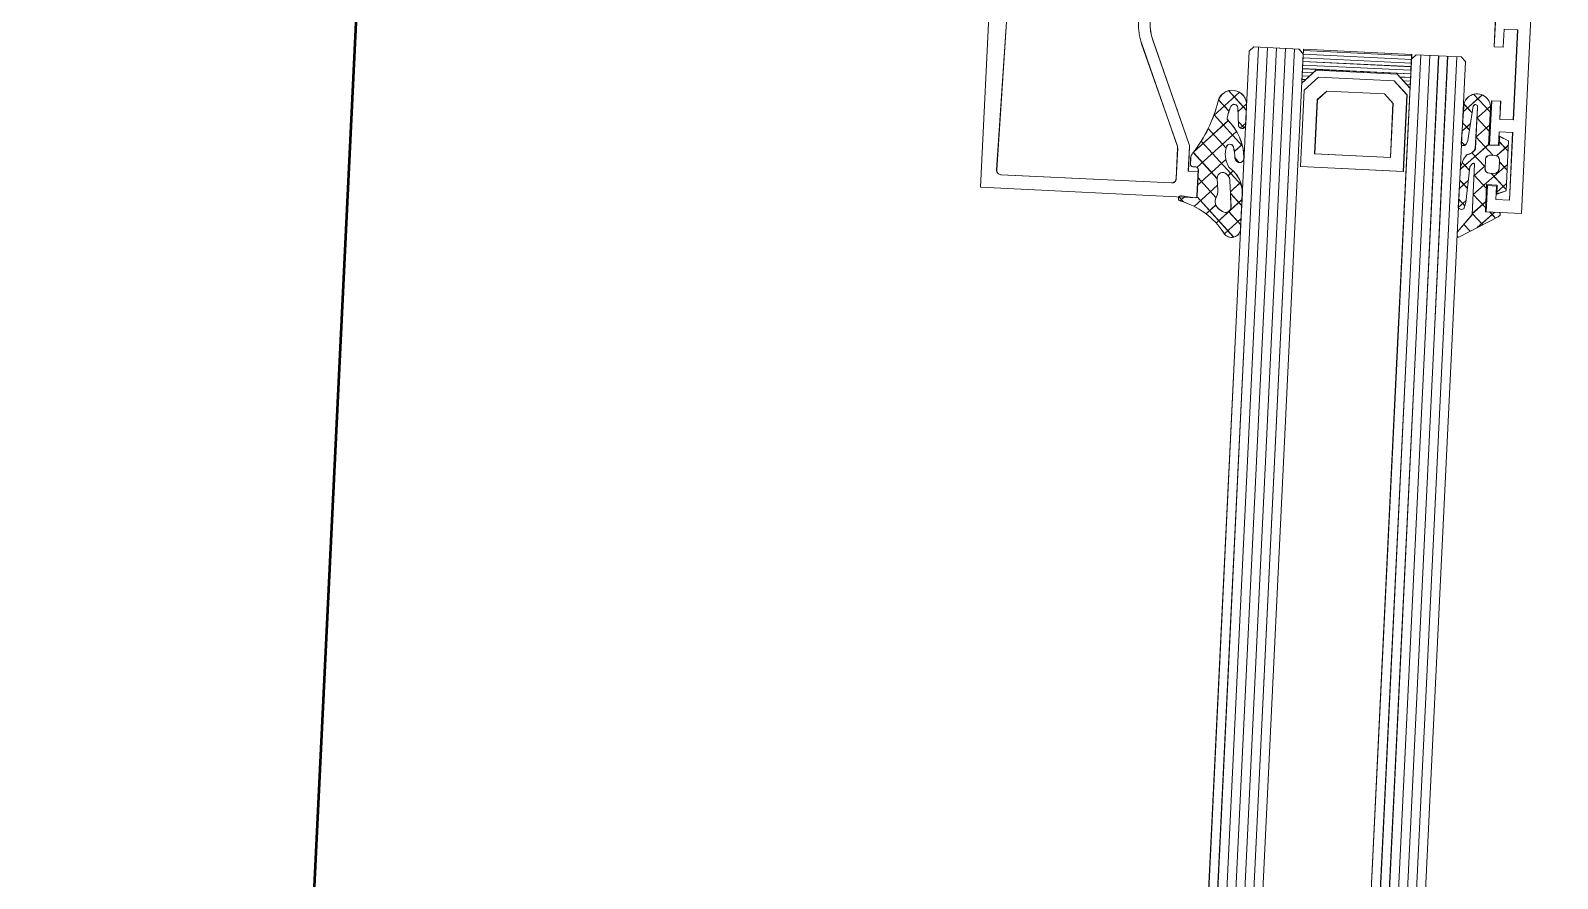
# Model space of a CAD drawing. Header units: millimetres. Extents: x 26282 to 30760, y 1404 to 4574.
# Drawn here: x 29199.79 to 29216.71, y 2830.28 to 2839.67 of the extents above; entities that cross this region are included whole.
import ezdxf

# ---------------------------------------------------------------- set-up
doc = ezdxf.new("R2010")
doc.units = ezdxf.units.MM
doc.header["$LTSCALE"] = 0.25
doc.linetypes.add('DIVIDE', pattern=[1.25, 0.5, -0.25, 0, -0.25, 0, -0.25])
for name, color, linetype, lineweight in [('AB-DUV', 4, 'Continuous', 50), ('DOĞRAMA', 30, 'Continuous', 20), ('SECTION LINE (3RDF)', 40, 'DIVIDE', 25)]:
    doc.layers.add(name, color=color, linetype=linetype, lineweight=lineweight)

# ---------------------------------------------------------------- blocks, each defined once
blk = doc.blocks.new('CHD60E28', base_point=(0, -82.8))
at = {"color": 1, "linetype": 'Continuous'}
blk.add_line((58, -22), (60, -22), dxfattribs=at)
at = {"color": 40, "linetype": 'Continuous'}
for points in [[(0, -49.7), (0, -24.85), (0, 0), (3.9, 0), (3.9, -2.9), (2.9, -2.9), (2.9, -1.4), (1.4, -1.4), (1.4, -8.9), (2.9, -8.9), (2.9, -7.4), (3.9, -7.4), (3.9, -12.3), (2.9, -12.3), (2.9, -10.3), (1.4, -10.3), (1.4, -20.3), (2.9, -20.3), (2.9, -18.3), (3.9, -18.3), (3.9, -21.7), (2, -21.7), (2, -27), (4.305342, -27), (5, -26.28066), (5.694659, -27), (8.4, -27), (8.4, -28.4), (9.809008, -28.4, 0.176327), (9.969705, -28.341511), (10.9, -27.5609), (11.6, -27.5609, -0.43976), (11.898858, -27.887046), (11.688329, -30.293409, -0.176327), (11.616057, -30.448396), (11.276777, -30.787677, -0.577351), (10.858518, -30.675605), (10.827653, -30.560412, 0.267949), (10.650876, -30.383636), (8.7, -29.8609), (8.5, -29.8609, 0.842899), (8.4, -30.443742), (8.4, -34.5109, 0.414213), (8.65, -34.7609), (8.971194, -34.7609, 0.137838), (9.101447, -34.724288), (10.619748, -33.797512, -0.585341), (11, -34.0109), (11, -35.347384, -0.261351), (10.521011, -36.200935), (8.4, -37.495605), (8.4, -39.304394), (10.52101, -40.599064, -0.261351), (11.000001, -41.452615), (11, -42.789099, -0.585341), (10.619748, -43.002487), (9.101446, -42.075712, 0.137838), (8.971194, -42.0391), (8.65, -42.039099, 0.414213), (8.399999, -42.2891), (8.4, -46.356257, 0.842899), (8.5, -46.939099), (8.7, -46.939099), (10.650876, -46.416364, 0.267949), (10.827654, -46.239588), (10.858519, -46.124395, -0.577351), (11.276776, -46.012322), (11.616057, -46.351603, -0.176327), (11.688329, -46.50659), (11.898859, -48.912953, -0.43976), (11.6, -49.2391), (10.9, -49.239099), (9.969705, -48.458489, 0.176327), (9.809008, -48.4), (8.4, -48.4), (8.4, -49.7), (7.9, -49.7), (7.9, -53.705341), (8.61934, -54.4), (7.9, -55.094658), (7.9, -59.1, -0.414213), (7.3, -59.699999), (6.5, -59.7, -0.414213), (5.9, -59.099999), (5.9, -49.7), (0, -49.7)], [(67, -28.30168), (67, -55.55084), (67, -82.8), (63.5, -82.8), (63.5, -81.073884), (64.5, -80.7), (64.5, -81.4), (66, -81.4), (66, -77.2), (64.5, -77.2), (64.5, -77.9), (63.5, -77.526115), (63.5, -75.8), (65, -75.8), (65, -60.8), (62, -60.8), (62, -65.3), (57.5, -65.3), (57.5, -63.8), (60, -63.8), (60, -60.8), (40, -60.8), (40, -63.8), (42.5, -63.8), (42.5, -65.3), (31.308076, -65.3), (28.71, -60.8), (25.4, -60.8, -0.414213), (23.4, -58.799999), (23.4, -48.4), (21.990993, -48.4, 0.176327), (21.830296, -48.458489), (20.9, -49.239099), (20.2, -49.239099, -0.43976), (19.901142, -48.912953), (20.111671, -46.506591, -0.176327), (20.183943, -46.351603), (20.523224, -46.012323, -0.577351), (20.941481, -46.124395), (20.972347, -46.239587, 0.267949), (21.149124, -46.416364), (23.1, -46.939099), (23.3, -46.939099, 0.842899), (23.4, -46.356257), (23.4, -42.289099, 0.414213), (23.149999, -42.0391), (22.828807, -42.039099, 0.137838), (22.698554, -42.075711), (21.180253, -43.002487, -0.585341), (20.799999, -42.7891), (20.8, -41.452615, -0.261351), (21.278991, -40.599064), (23.4, -39.304394), (23.4, -37.495605), (21.278991, -36.200935, -0.261351), (20.800001, -35.347385), (20.8, -34.0109, -0.585341), (21.180252, -33.797512), (22.698554, -34.724288, 0.137838), (22.828807, -34.760901), (23.15, -34.7609, 0.414213), (23.4, -34.5109), (23.4, -30.443743, 0.842899), (23.3, -29.860899), (23.1, -29.8609), (21.149124, -30.383636, 0.267949), (20.972348, -30.560413), (20.941482, -30.675605, -0.577351), (20.523223, -30.787677), (20.183943, -30.448396, -0.176327), (20.111672, -30.293408), (19.901142, -27.887047, -0.43976), (20.199999, -27.5609), (20.9, -27.5609), (21.830296, -28.341511, 0.176327), (21.990993, -28.4), (23.4, -28.4), (23.4, -27), (25.74, -27), (25.74, -22), (27.74, -22), (27.74, -27), (38, -27), (38, -22), (40, -22, -0.414213), (42, -23.999999), (40, -24), (40, -27), (58, -27), (58, -24), (56, -24, -0.414213), (58, -21.999999), (60, -22), (60, -23.30168), (62, -23.30168, -0.414213), (67, -28.30168)], [(65, -43.55084), (65, -28.301681, 0.414213), (62, -25.301681), (60, -25.30168), (60, -29), (25.4, -29), (25.4, -58.8), (29.864701, -58.8), (32.462777, -63.3), (38, -63.3), (38, -58.8), (65, -58.8), (65, -43.55084)]]:
    blk.add_lwpolyline(points, format="xyb", close=True, dxfattribs=at)
blk.add_lwpolyline([(3.2, -29.55), (3.2, -30.1), (2, -30.1), (2, -46.4), (3.2, -46.4), (3.2, -47.7), (4.8, -47.7), (4.8, -46.4), (6.4, -46.4), (6.4, -30.1), (4.8, -30.1), (4.8, -29), (3.2, -29), (3.2, -29.55)], close=True, dxfattribs=at)
at = {"color": 4, "linetype": 'Continuous'}
for points in [[(10.113, -33.587833), (8.4, -34.587833), (8.4, -29.987833), (10.1, -30.987833), (15.9, -30.987833), (21.7, -30.987833), (23.4, -29.987833), (23.4, -34.587833), (21.687, -33.587833), (15.9, -33.587833), (10.113, -33.587833)], [(10.113, -43.212166), (8.4, -42.212166), (8.4, -46.812166), (10.1, -45.812166), (15.9, -45.812166), (21.7, -45.812166), (23.4, -46.812166), (23.4, -42.212166), (21.687, -43.212166), (15.9, -43.212166), (10.113, -43.212166)]]:
    blk.add_lwpolyline(points, close=True, dxfattribs=at)
blk = doc.blocks.new('CHD10-3111', base_point=(3855.389827, -8975.811796))
at = {"color": 40, "linetype": 'Continuous'}
blk.add_lwpolyline([(3855.389827, -8949.111796), (3879.389827, -8949.111796), (3879.389827, -8971.111796), (3877.889827, -8971.111796), (3877.889827, -8970.611796), (3875.789827, -8970.611796, 0.414276), (3875.289827, -8971.111902), (3875.289827, -8973.411796), (3875.891113, -8973.764938, -0.44986), (3875.948899, -8974.058621), (3874.687602, -8975.51474, -0.717959), (3873.789827, -8975.211796), (3873.789827, -8970.111796, -0.414242), (3874.789923, -8969.111796), (3876.40713, -8969.111796, 0.409111), (3877.406977, -8968.129248), (3877.703866, -8951.120522, 0.419335), (3877.203942, -8950.611796), (3858.289827, -8950.611796, 0.414214), (3857.789827, -8951.111796), (3857.789827, -8954.510299, 0.096347), (3857.826278, -8954.697709), (3862.331086, -8965.847499, -0.096289), (3862.789827, -8968.20752), (3862.789827, -8975.311796, -0.679855), (3861.925103, -8975.653814), (3860.044019, -8973.648631, -0.65679), (3860.189935, -8973.311796), (3861.289827, -8973.311796, 0.414214), (3861.489827, -8973.111796), (3861.489827, -8968.20752, 0.096295), (3861.125704, -8966.334383), (3856.526235, -8954.950297, -0.096289), (3856.489827, -8954.762994), (3856.489827, -8952.011796), (3855.389827, -8952.011796), (3855.389827, -8949.111796)], format="xyb", close=True, dxfattribs=at)
blk = doc.blocks.new('CHDMN-201', base_point=(29.944199, -19.992072))
at = {"color": 1, "linetype": 'Continuous'}
for p, q in [((24.944196, -17.917709), (26.712382, -16.149524)), ((25.670623, -15.827906), (29.959082, -20.116364)), ((24.944196, -17.222799), (26.363237, -18.64184)), ((24.944198, -20.039028), (27.683935, -17.299291)), ((27.817864, -19.286682), (28.843558, -18.260988)), ((24.944197, -19.344121), (26.23548, -20.635403)), ((27.730494, -21.495372), (30.203718, -19.022148)), ((27.826231, -20.104834), (29.944199, -22.222802)), ((31.257696, -20.089491), (31.80016, -19.547027)), ((31.416762, -19.452725), (31.950423, -19.986385)), ((25.079548, -21.600792), (25.475995, -21.997239)), ((25.189997, -21.91455), (25.940862, -21.163684)), ((25.940862, -21.163684), (26.275067, -20.829479)), ((26.23548, -20.635403), (26.260255, -20.660179)), ((26.954462, -24.392725), (29.944199, -21.402988)), ((25.475995, -21.997239), (29.768513, -26.289757)), ((25.916779, -27.551729), (30.108752, -23.359755)), ((26.075074, -23.150793), (26.624114, -22.601753)), ((27.79138, -22.191304), (30.58826, -24.988183)), ((25.232281, -26.114906), (26.046166, -25.301021)), ((25.477814, -24.120378), (25.941592, -24.584156)), ((26.882093, -28.707735), (30.556963, -25.032865)), ((25.178841, -25.942725), (28.496854, -29.260739)), ((26.991686, -25.63425), (29.066899, -27.709463)), ((24.944199, -28.524309), (25.530435, -27.938072)), ((25.094432, -27.979636), (25.776541, -28.661746)), ((24.944199, -29.950724), (27.004506, -32.011031)), ((24.952122, -30.637706), (25.869183, -29.720645)), ((25.810575, -31.900573), (28.517647, -29.193501)), ((26.861353, -29.746558), (28.07121, -30.956415))]:
    blk.add_line(p, q, dxfattribs=at)
for points in [[(26.390301, -23.393758, -0.11997), (25.342637, -22.236365, -0.11997), (24.944199, -20.726926), (24.944195, -16.789779, -0.730107), (26.758647, -16.209518, 0.185935), (31.810746, -19.549362, -0.858634), (31.670288, -20.125588), (30.144199, -19.992072, 0.414214), (29.944199, -20.192072), (29.944199, -23.09206, 0.414226), (30.244199, -23.392072), (30.544174, -23.392072, -0.414238), (30.844199, -23.692072), (30.844199, -24.310458, -0.167691), (30.631375, -24.927186, 0.106409), (28.114271, -30.786691, -0.907546), (24.944199, -30.478675), (24.944199, -28.292072, -1), (25.744199, -28.292072), (25.908447, -30.169443, 0.790151), (26.678457, -30.282816, 0.061795), (27.025941, -28.955975, 0.24686), (26.961879, -28.781202, -0.192553), (24.944199, -24.656358, -1), (25.941426, -24.581945, 0.061004), (26.187228, -25.817745, 0.744986), (26.953471, -25.796309, 0.211789), (26.613432, -23.622255, 0.100818), (26.390301, -23.393758)], [(26.255022, -20.600362), (26.380094, -22.029945, 0.17342), (26.661249, -22.641873, 0.008526), (26.786952, -22.766133, 0.691738), (27.799141, -22.280005), (27.680588, -20.924941, -0.129672), (27.819183, -20.120619, 0.375997), (27.441422, -18.85823), (27.046771, -18.610379, 0.619603), (26.12995, -19.17078), (26.255022, -20.600362)]]:
    blk.add_lwpolyline(points, format="xyb", close=True, dxfattribs=at)
blk = doc.blocks.new('*U46')
at = {"color": 4, "linetype": 'Continuous'}
for p, q in [((748.444386, 76), (748.444386, 75.99)), ((748.844386, 76), (748.844386, 75.6)), ((749.244386, 76), (749.244386, 75.2)), ((749.644386, 76), (749.644386, 74.8)), ((750.044386, 76), (750.044386, 64)), ((750.444386, 76), (750.444386, 64)), ((750.844386, 76), (750.844386, 64)), ((751.244386, 76), (751.244386, 64)), ((751.644386, 76), (751.644386, 64)), ((752.044386, 76), (752.044386, 64)), ((748.844386, 64.4), (748.844386, 64)), ((749.244386, 64.8), (749.244386, 64)), ((749.644386, 65.2), (749.644386, 64)), ((748.444386, 64.01), (748.444386, 64))]:
    blk.add_line(p, q, dxfattribs=at)
blk = doc.blocks.new('CHD40D02')
at = {"color": 1, "linetype": 'Continuous'}
for p, q in [((-1.012226, 0), (0.801576, 1.813802)), ((1.534377, 2.251105), (2.247288, 1.538194)), ((-1.122662, 0.665503), (-0.457159, 0)), ((0, -1.109094), (1.4, 0.290906)), ((0.205857, 1.458304), (1.4, 0.264161)), ((0, -0.457159), (1.4, -1.857159)), ((2.135987, -1.094428), (2.921622, -0.308793)), ((2.222769, -0.558608), (2.917076, -1.252915)), ((-2.117144, -5.347558), (1.4, -1.830414)), ((-2.117144, -3.226238), (-1.117144, -2.226238)), ((-2.117144, -2.582656), (-0.421916, -4.277884)), ((0, -2.578479), (1.4, -3.978479)), ((2.000247, -3.351488), (2.91136, -2.440375)), ((2.050967, -2.508126), (2.906913, -3.364072)), ((-2.117144, -4.703976), (-1.237492, -5.583628)), ((0.262508, -5.089227), (1.4, -3.951735)), ((1.930627, -4.509107), (2.59883, -5.177309)), ((2.106571, -5.366485), (2.901098, -4.571957)), ((-2.117144, -7.468879), (-0.899257, -6.250992)), ((-0.543237, -6.277883), (1.4, -8.22112)), ((0, -7.473055), (2.106571, -5.366485)), ((0.262508, -4.962308), (1.066416, -5.766216)), ((1.066416, -5.766216), (1.7501, -6.4499)), ((2.59883, -5.177309), (2.73038, -5.30886)), ((-2.117144, -6.825296), (-1.117144, -7.825296)), ((2.53001, -7.22981), (2.953639, -7.653438)), ((0, -9.594375), (1.4, -8.194375)), ((0, -8.942441), (1.4, -10.34244)), ((2.065011, -9.650685), (2.925923, -8.789773)), ((2.137826, -8.958946), (2.903131, -9.724251)), ((0.000001, -11.063761), (1.86654, -12.930301)), ((0.005596, -11.710099), (1.4, -10.315696)), ((0.929001, -12.908016), (2.87289, -10.964126)), ((1.935795, -10.878236), (2.844412, -11.786853))]:
    blk.add_line(p, q, dxfattribs=at)
at = {"color": 7, "linetype": 'Continuous'}
blk.add_line((2.921685, -0.29561), (2.817805, -0.199647), dxfattribs=at)
at = {"color": 1, "linetype": 'Continuous'}
for points in [[(2.921685, -0.29561), (2.9, -4.8), (2.8, -5.1), (2.7, -5.4), (2.6, -5.7), (2.4, -6), (2.3, -6.2), (2, -6.3), (1.8, -6.4), (1.6, -6.6), (1.5, -6.7), (1.4, -6.9), (1.4, -11.5), (1.4, -11.7), (1.6, -11.8), (1.65982, -11.8), (1.85982, -11.6), (2.25982, -7.8), (2.35982, -7.4), (2.55982, -7.2), (2.85982, -7.2), (2.95982, -7.4), (2.85982, -11.5, -1.047986), (0.000001, -11.499982), (0, -7.412301), (-1.117144, -7.412301), (-1.117144, -8.412301), (-2.117144, -7.977518), (-2.117144, -2.406848), (-1.117144, -2.015544), (-1.117144, -3.015544), (0, -3.015544), (0, 0), (-1.5, 0), (-1.6, 0.1), (-1.6, 0.3), (-1.4, 0.5), (2.700478, 2.946982), (2.800478, 2.946982), (2.900478, 2.746982), (2.900478, 2.446982), (2.700478, 2.146982), (1.4, 0.4), (1.4, -5.2), (1.5, -5.3), (1.7, -5.2), (1.907825, -4.888262), (2.146067, -0.926812), (2.230152, -0.523166), (2.318197, -0.219443), (2.614003, -0.107644), (2.817805, -0.199647), (2.921685, -0.29561)], [(0.116062, -6.131436, 0.198912), (0.262508, -5.777883), (0.262508, -4.777884, 0.414213), (-0.237492, -4.277884), (-0.737492, -4.277884, 0.414213), (-1.237492, -4.777883), (-1.237492, -5.777884, 0.414213), (-0.737492, -6.277883), (-0.237491, -6.277883, 0.198912), (0.116062, -6.131436)]]:
    blk.add_lwpolyline(points, format="xyb", close=True, dxfattribs=at)
blk = doc.blocks.new('A$C74C11A8A')
at = {"layer": 'DOĞRAMA', "color": 155, "linetype": 'Continuous'}
for p, q in [((598.28, 82.94), (153.63, 82.94)), ((629.78, 82.94), (598.28, 82.94)), ((629.78, 82.94), (630.28, 82.44)), ((598.28, 81.94), (153.63, 81.94)), ((630.28, 81.94), (598.28, 81.94)), ((630.28, 82.44), (630.28, 77.44)), ((598.28, 80.94), (153.63, 80.94)), ((598.28, 79.94), (153.63, 79.94)), ((630.28, 80.94), (598.28, 80.94)), ((630.28, 79.94), (598.28, 79.94)), ((598.28, 78.94), (153.63, 78.94)), ((598.28, 77.94), (153.63, 77.94)), ((630.28, 78.94), (598.28, 78.94)), ((630.28, 77.94), (598.28, 77.94)), ((598.28, 76.94), (153.63, 76.94)), ((629.78, 76.94), (598.28, 76.94)), ((617.28, 65.24), (617.28, 76.64)), ((617.28, 76.64), (625.78, 76.64)), ((625.78, 76.64), (627.28, 75.14)), ((630.28, 77.44), (629.78, 76.94)), ((618.78, 66.74), (618.78, 75.14)), ((618.78, 75.14), (624.78, 75.14)), ((624.78, 75.14), (625.78, 74.14)), ((627.28, 75.14), (627.28, 66.74)), ((625.78, 74.14), (625.78, 67.74)), ((625.78, 67.74), (624.78, 66.74)), ((624.78, 66.74), (618.78, 66.74)), ((627.28, 66.74), (625.78, 65.24)), ((598.28, 64.94), (153.63, 64.94)), ((629.78, 64.94), (598.28, 64.94)), ((625.78, 65.24), (617.28, 65.24)), ((629.78, 64.94), (630.28, 64.44)), ((630.28, 64.44), (630.28, 59.44)), ((598.28, 63.94), (153.63, 63.94)), ((598.28, 62.94), (153.63, 62.94)), ((630.28, 63.94), (598.28, 63.94)), ((630.28, 62.94), (598.28, 62.94)), ((598.28, 61.94), (153.63, 61.94)), ((598.28, 60.94), (153.63, 60.94)), ((630.28, 61.94), (598.28, 61.94)), ((630.28, 60.94), (598.28, 60.94)), ((598.28, 59.94), (153.63, 59.94)), ((630.28, 59.94), (598.28, 59.94)), ((630.28, 59.44), (629.78, 58.94)), ((598.28, 58.94), (153.63, 58.94)), ((629.78, 58.94), (598.28, 58.94))]:
    blk.add_line(p, q, dxfattribs=at)
blk.add_lwpolyline([(630.28, 76.94), (626.53, 76.94), (628.03, 75.44), (628.03, 66.44), (626.53, 64.94), (630.28, 64.94), (630.28, 76.94)], close=True, dxfattribs=at)
blk.add_arc((46.5, 122.93), 649.59, 0, 90, dxfattribs=at)
at = {"layer": 'DOĞRAMA', "color": 155, "rotation": 90}
for name, p in [('CHD60E28', (696.08, 51.94)), ('CHD10-3111', (639.98, 87.94)), ('CHDMN-201', (613.28, 87.94))]:
    blk.add_blockref(name, p, dxfattribs=at)
at = {"layer": 'DOĞRAMA', "color": 155}
blk.add_blockref('*U46', (-121.91, 0.94), dxfattribs=at)
at = {"layer": 'DOĞRAMA', "color": 155, "xscale": 1.034312, "rotation": 90}
blk.add_blockref('CHD40D02', (613.28, 55.94), dxfattribs=at)
blk = doc.blocks.new('A$C187D15ED')
at = {"layer": 'AB-DUV'}
blk.add_line((9627.342, 2518.262), (9639.03, 2760.149), dxfattribs=at)
at = {"layer": 'SECTION LINE (3RDF)', "xscale": 0.0999999999999993, "yscale": 0.0999999999999993, "zscale": 0.0999999999999993, "rotation": 87.23356812257782}
blk.add_blockref('A$C74C11A8A', (9648.112, 2571.111), dxfattribs=at)
blk.add_blockref('A$C74C11A8A', (9648.112, 2571.111), dxfattribs=at)

msp = doc.modelspace()

# ---------------------------------------------------------------- block references
at = {"layer": 'AB-DUV', "ltscale": 100}
msp.add_blockref('A$C187D15ED', (19570.424, 205.028, 5.126), dxfattribs=at)

# ---------------------------------------------------------------- next in the draw order: linework, layer by layer
at = {"layer": 'DOĞRAMA', "color": 155, "linetype": 'Continuous'}
for p, q in [((29213.29, 2839.444, 5.126), (29213.138, 2836.298, 5.126)), ((29213.393, 2839.489, 5.126), (29213.238, 2836.293, 5.126)), ((29213.29, 2839.444, 5.126), (29213.343, 2839.492, 5.126)), ((29213.493, 2839.485, 5.126), (29213.338, 2836.288, 5.126)), ((29213.343, 2839.492, 5.126), (29213.842, 2839.468, 5.126)), ((29213.592, 2839.48, 5.126), (29213.438, 2836.283, 5.126)), ((29213.692, 2839.475, 5.126), (29213.538, 2836.279, 5.126)), ((29213.792, 2839.47, 5.126), (29213.638, 2836.274, 5.126)), ((29213.842, 2839.468, 5.126), (29213.89, 2839.415, 5.126)), ((29213.89, 2839.415, 5.126), (29213.738, 2836.269, 5.126)), ((29215.088, 2839.357, 5.126), (29214.936, 2836.211, 5.126)), ((29215.191, 2839.402, 5.126), (29215.036, 2836.206, 5.126)), ((29215.088, 2839.357, 5.126), (29215.141, 2839.405, 5.126)), ((29215.291, 2839.398, 5.126), (29215.136, 2836.201, 5.126)), ((29215.141, 2839.405, 5.126), (29215.64, 2839.381, 5.126)), ((29215.39, 2839.393, 5.126), (29215.236, 2836.197, 5.126)), ((29215.49, 2839.388, 5.126), (29215.336, 2836.192, 5.126)), ((29215.59, 2839.383, 5.126), (29215.436, 2836.187, 5.126)), ((29215.688, 2839.328, 5.126), (29215.536, 2836.182, 5.126)), ((29215.64, 2839.381, 5.126), (29215.688, 2839.328, 5.126)), ((29213.9, 2839.014, 5.126), (29214.057, 2839.157, 5.126)), ((29214.057, 2839.157, 5.126), (29214.896, 2839.116, 5.126)), ((29214.896, 2839.116, 5.126), (29215.039, 2838.959, 5.126)), ((29213.859, 2838.165, 5.126), (29213.9, 2839.014, 5.126)), ((29214.045, 2838.907, 5.126), (29214.15, 2839.002, 5.126)), ((29214.15, 2839.002, 5.126), (29214.789, 2838.971, 5.126)), ((29214.789, 2838.971, 5.126), (29214.884, 2838.867, 5.126)), ((29215.039, 2838.959, 5.126), (29214.998, 2838.11, 5.126)), ((29214.016, 2838.308, 5.126), (29214.045, 2838.907, 5.126)), ((29214.884, 2838.867, 5.126), (29214.855, 2838.267, 5.126)), ((29214.855, 2838.267, 5.126), (29214.016, 2838.308, 5.126)), ((29214.998, 2838.11, 5.126), (29213.859, 2838.165, 5.126)), ((29213.138, 2836.298, 5.126), (29210.992, 2791.885, 5.126)), ((29213.238, 2836.293, 5.126), (29211.092, 2791.88, 5.126)), ((29213.338, 2836.288, 5.126), (29211.192, 2791.875, 5.126)), ((29213.438, 2836.283, 5.126), (29211.292, 2791.87, 5.126)), ((29213.538, 2836.279, 5.126), (29211.392, 2791.865, 5.126)), ((29213.638, 2836.274, 5.126), (29211.492, 2791.861, 5.126)), ((29213.738, 2836.269, 5.126), (29211.592, 2791.856, 5.126)), ((29214.936, 2836.211, 5.126), (29212.79, 2791.798, 5.126)), ((29215.036, 2836.206, 5.126), (29212.89, 2791.793, 5.126)), ((29215.136, 2836.201, 5.126), (29212.99, 2791.788, 5.126)), ((29215.236, 2836.197, 5.126), (29213.09, 2791.783, 5.126)), ((29215.336, 2836.192, 5.126), (29213.19, 2791.779, 5.126)), ((29215.436, 2836.187, 5.126), (29213.29, 2791.774, 5.126)), ((29215.536, 2836.182, 5.126), (29213.39, 2791.769, 5.126))]:
    msp.add_line(p, q, dxfattribs=at)
at = {"layer": 'DOĞRAMA', "color": 4, "linetype": 'Continuous'}
for p, q in [((29213.891, 2839.45, 5.126), (29215.09, 2839.392, 5.126)), ((29213.884, 2839.29, 5.126), (29215.082, 2839.233, 5.126)), ((29213.886, 2839.33, 5.126), (29215.084, 2839.272, 5.126)), ((29213.888, 2839.37, 5.126), (29215.086, 2839.312, 5.126)), ((29213.889, 2839.41, 5.126), (29215.088, 2839.352, 5.126)), ((29213.876, 2839.131, 5.126), (29213.916, 2839.129, 5.126)), ((29213.878, 2839.171, 5.126), (29213.958, 2839.167, 5.126)), ((29213.88, 2839.211, 5.126), (29214, 2839.205, 5.126)), ((29213.882, 2839.25, 5.126), (29215.08, 2839.193, 5.126)), ((29214.959, 2839.158, 5.126), (29215.078, 2839.153, 5.126)), ((29214.997, 2839.117, 5.126), (29215.077, 2839.113, 5.126)), ((29213.874, 2839.091, 5.126), (29213.875, 2839.091, 5.126)), ((29215.035, 2839.075, 5.126), (29215.075, 2839.073, 5.126)), ((29215.072, 2839.033, 5.126), (29215.073, 2839.033, 5.126))]:
    msp.add_line(p, q, dxfattribs=at)
at = {"layer": 'DOĞRAMA', "color": 1, "linetype": 'Continuous'}
for p, q in [((29213.182, 2838.99, 5.126), (29212.898, 2838.732, 5.126)), ((29213.259, 2838.791, 5.126), (29213.063, 2839.007, 5.126)), ((29215.874, 2838.96, 5.126), (29215.664, 2838.775, 5.126)), ((29215.961, 2838.771, 5.126), (29215.777, 2838.967, 5.126)), ((29213.066, 2838.78, 5.126), (29212.951, 2838.906, 5.126)), ((29213.261, 2838.86, 5.126), (29213.165, 2838.772, 5.126)), ((29215.638, 2838.42, 5.126), (29215.668, 2838.829, 5.126)), ((29215.76, 2838.762, 5.126), (29215.671, 2838.857, 5.126)), ((29215.771, 2838.834, 5.126), (29215.712, 2838.456, 5.126)), ((29215.793, 2838.853, 5.126), (29215.771, 2838.834, 5.126)), ((29215.799, 2838.852, 5.126), (29215.793, 2838.853, 5.126)), ((29215.796, 2838.362, 5.126), (29215.819, 2838.821, 5.126)), ((29215.819, 2838.841, 5.126), (29215.799, 2838.852, 5.126)), ((29215.964, 2838.836, 5.126), (29215.813, 2838.703, 5.126)), ((29215.819, 2838.821, 5.126), (29215.819, 2838.841, 5.126)), ((29215.963, 2838.815, 5.126), (29215.943, 2838.406, 5.126)), ((29213.059, 2838.676, 5.126), (29212.675, 2838.327, 5.126)), ((29213.216, 2838.392, 5.126), (29212.901, 2838.739, 5.126)), ((29213.234, 2838.595, 5.126), (29213.17, 2838.666, 5.126)), ((29213.252, 2838.648, 5.126), (29213.191, 2838.593, 5.126)), ((29215.741, 2838.64, 5.126), (29215.648, 2838.558, 5.126)), ((29215.73, 2838.571, 5.126), (29215.655, 2838.652, 5.126)), ((29215.954, 2838.624, 5.126), (29215.803, 2838.491, 5.126)), ((29215.951, 2838.559, 5.126), (29215.813, 2838.706, 5.126)), ((29213.15, 2838.556, 5.126), (29212.711, 2838.157, 5.126)), ((29213.167, 2837.999, 5.126), (29212.759, 2838.448, 5.126)), ((29213.034, 2838.37, 5.126), (29212.836, 2838.587, 5.126)), ((29215.681, 2838.401, 5.126), (29215.639, 2838.445, 5.126)), ((29215.712, 2838.456, 5.126), (29215.7, 2838.417, 5.126)), ((29215.994, 2838.29, 5.126), (29215.803, 2838.494, 5.126)), ((29216.059, 2838.401, 5.126), (29216.064, 2838.501, 5.126)), ((29216.159, 2838.337, 5.126), (29216.061, 2838.442, 5.126)), ((29216.064, 2838.501, 5.126), (29216.165, 2838.452, 5.126)), ((29216.165, 2838.452, 5.126), (29216.138, 2837.896, 5.126)), ((29212.937, 2838.03, 5.126), (29212.671, 2838.322, 5.126)), ((29213.212, 2838.409, 5.126), (29213.126, 2838.332, 5.126)), ((29213.177, 2838.211, 5.126), (29213.133, 2838.26, 5.126)), ((29215.647, 2838.399, 5.126), (29215.638, 2838.42, 5.126)), ((29215.678, 2838.398, 5.126), (29215.647, 2838.399, 5.126)), ((29215.667, 2838.248, 5.126), (29215.689, 2838.277, 5.126)), ((29215.7, 2838.417, 5.126), (29215.678, 2838.398, 5.126)), ((29215.689, 2838.277, 5.126), (29215.7, 2838.297, 5.126)), ((29215.7, 2838.297, 5.126), (29215.731, 2838.305, 5.126)), ((29215.944, 2838.412, 5.126), (29215.716, 2838.212, 5.126)), ((29215.731, 2838.305, 5.126), (29215.753, 2838.314, 5.126)), ((29215.753, 2838.314, 5.126), (29215.774, 2838.333, 5.126)), ((29215.825, 2838.247, 5.126), (29215.758, 2838.319, 5.126)), ((29215.774, 2838.333, 5.126), (29215.785, 2838.343, 5.126)), ((29215.785, 2838.343, 5.126), (29215.796, 2838.362, 5.126)), ((29215.943, 2838.406, 5.126), (29216.059, 2838.401, 5.126)), ((29216.014, 2838.289, 5.126), (29215.962, 2838.292, 5.126)), ((29216.162, 2838.401, 5.126), (29216.031, 2838.286, 5.126)), ((29213.031, 2838.245, 5.126), (29212.718, 2837.961, 5.126)), ((29213.113, 2838.117, 5.126), (29213.056, 2838.065, 5.126)), ((29215.607, 2837.71, 5.126), (29215.631, 2838.16, 5.126)), ((29215.716, 2838.212, 5.126), (29215.63, 2838.137, 5.126)), ((29215.631, 2838.16, 5.126), (29215.643, 2838.189, 5.126)), ((29215.643, 2838.189, 5.126), (29215.655, 2838.219, 5.126)), ((29215.664, 2838.196, 5.126), (29215.651, 2838.21, 5.126)), ((29215.655, 2838.219, 5.126), (29215.667, 2838.248, 5.126)), ((29215.73, 2838.126, 5.126), (29215.664, 2838.196, 5.126)), ((29215.734, 2838.164, 5.126), (29215.69, 2837.769, 5.126)), ((29215.757, 2838.194, 5.126), (29215.734, 2838.164, 5.126)), ((29215.778, 2838.203, 5.126), (29215.757, 2838.194, 5.126)), ((29215.761, 2837.633, 5.126), (29215.788, 2838.192, 5.126)), ((29216.152, 2838.189, 5.126), (29215.772, 2837.856, 5.126)), ((29215.788, 2838.192, 5.126), (29215.778, 2838.203, 5.126)), ((29215.905, 2838.175, 5.126), (29215.782, 2838.068, 5.126)), ((29215.904, 2838.163, 5.126), (29215.825, 2838.247, 5.126)), ((29215.908, 2838.244, 5.126), (29215.904, 2838.144, 5.126)), ((29215.953, 2838.092, 5.126), (29216.004, 2838.089, 5.126)), ((29216.139, 2837.913, 5.126), (29215.972, 2838.091, 5.126)), ((29216.059, 2838.137, 5.126), (29216.063, 2838.237, 5.126)), ((29216.149, 2838.125, 5.126), (29216.062, 2838.217, 5.126)), ((29212.94, 2837.96, 5.126), (29212.681, 2837.725, 5.126)), ((29212.923, 2837.821, 5.126), (29212.722, 2838.043, 5.126)), ((29213.117, 2837.918, 5.126), (29213.082, 2837.886, 5.126)), ((29213.196, 2837.989, 5.126), (29213.117, 2837.918, 5.126)), ((29213.205, 2837.958, 5.126), (29213.167, 2837.999, 5.126)), ((29215.717, 2838.011, 5.126), (29215.619, 2837.924, 5.126)), ((29215.708, 2837.927, 5.126), (29215.624, 2838.016, 5.126)), ((29215.92, 2837.923, 5.126), (29215.782, 2838.07, 5.126)), ((29215.922, 2837.967, 5.126), (29215.908, 2837.666, 5.126)), ((29216.038, 2837.961, 5.126), (29215.922, 2837.967, 5.126)), ((29216.033, 2837.862, 5.126), (29216.038, 2837.961, 5.126)), ((29216.142, 2837.978, 5.126), (29216.034, 2837.883, 5.126)), ((29212.562, 2837.774, 5.126), (29212.511, 2837.829, 5.126)), ((29212.581, 2837.836, 5.126), (29212.524, 2837.785, 5.126)), ((29213.118, 2837.384, 5.126), (29212.71, 2837.833, 5.126)), ((29213.211, 2837.801, 5.126), (29212.924, 2837.54, 5.126)), ((29213.085, 2837.867, 5.126), (29213.083, 2837.869, 5.126)), ((29213.208, 2837.731, 5.126), (29213.085, 2837.867, 5.126)), ((29215.692, 2837.786, 5.126), (29215.607, 2837.711, 5.126)), ((29215.681, 2837.733, 5.126), (29215.612, 2837.806, 5.126)), ((29215.69, 2837.769, 5.126), (29215.68, 2837.729, 5.126)), ((29215.913, 2837.777, 5.126), (29215.762, 2837.644, 5.126)), ((29215.91, 2837.712, 5.126), (29215.772, 2837.858, 5.126)), ((29216.138, 2837.896, 5.126), (29216.033, 2837.862, 5.126)), ((29212.92, 2837.74, 5.126), (29212.813, 2837.642, 5.126)), ((29213.201, 2837.589, 5.126), (29213.016, 2837.421, 5.126)), ((29213.197, 2837.52, 5.126), (29213.063, 2837.668, 5.126)), ((29215.618, 2837.7, 5.126), (29215.607, 2837.71, 5.126)), ((29216.05, 2837.609, 5.126), (29215.614, 2837.385, 5.126)), ((29215.638, 2837.69, 5.126), (29215.618, 2837.7, 5.126)), ((29215.618, 2837.465, 5.126), (29215.761, 2837.633, 5.126)), ((29215.669, 2837.699, 5.126), (29215.638, 2837.69, 5.126)), ((29215.68, 2837.729, 5.126), (29215.669, 2837.699, 5.126)), ((29215.879, 2837.521, 5.126), (29215.762, 2837.646, 5.126)), ((29216.012, 2837.661, 5.126), (29215.816, 2837.489, 5.126)), ((29215.908, 2837.666, 5.126), (29216.063, 2837.658, 5.126)), ((29216.02, 2837.594, 5.126), (29215.955, 2837.664, 5.126)), ((29216.071, 2837.628, 5.126), (29216.05, 2837.609, 5.126)), ((29216.063, 2837.658, 5.126), (29216.072, 2837.648, 5.126)), ((29216.072, 2837.648, 5.126), (29216.071, 2837.628, 5.126)), ((29215.595, 2837.406, 5.126), (29215.596, 2837.436, 5.126)), ((29215.596, 2837.436, 5.126), (29215.618, 2837.465, 5.126)), ((29215.738, 2837.449, 5.126), (29215.668, 2837.523, 5.126)), ((29215.604, 2837.385, 5.126), (29215.595, 2837.406, 5.126)), ((29215.614, 2837.385, 5.126), (29215.604, 2837.385, 5.126))]:
    msp.add_line(p, q, dxfattribs=at)
at = {"layer": 'DOĞRAMA', "color": 7, "linetype": 'Continuous'}
msp.add_line((29215.607, 2837.71, 5.126), (29215.618, 2837.7, 5.126), dxfattribs=at)
at = {"layer": 'DOĞRAMA', "color": 40, "linetype": 'Continuous', "elevation": 5.126}
for points in [[(29212.194, 2839.757, 0.096295), (29212.222, 2839.568), (29212.626, 2838.409, -0.096289), (29212.629, 2838.39), (29212.616, 2838.115), (29212.725, 2838.11), (29212.711, 2837.82), (29212.711, 2837.82), (29210.314, 2837.936), (29210.42, 2840.134)], [(29210.604, 2839.826), (29210.492, 2838.129, 0.419335), (29210.54, 2838.075), (29212.429, 2837.984, 0.414214), (29212.481, 2838.032), (29212.498, 2838.371, 0.096347), (29212.495, 2838.39), (29212.099, 2839.525, -0.096289), (29212.064, 2839.763)]]:
    msp.add_lwpolyline(points, format="xyb", dxfattribs=at)
for points in [[(29216.427, 2840.129), (29216.307, 2837.647), (29215.918, 2837.665), (29215.932, 2837.955), (29216.032, 2837.95), (29216.024, 2837.8), (29216.174, 2837.793), (29216.21, 2838.542), (29216.06, 2838.55), (29216.053, 2838.4), (29215.953, 2838.405), (29215.977, 2838.894), (29216.077, 2838.889), (29216.067, 2838.689), (29216.217, 2838.682), (29216.265, 2839.681)], [(29216.115, 2839.688), (29216.106, 2839.488), (29216.006, 2839.493), (29216.022, 2839.833)]]:
    msp.add_lwpolyline(points, dxfattribs=at)
at = {"layer": 'DOĞRAMA', "color": 155, "linetype": 'Continuous', "elevation": 5.126}
msp.add_lwpolyline([(29213.892, 2839.465), (29213.874, 2839.091), (29214.031, 2839.233), (29214.93, 2839.19), (29215.073, 2839.033), (29215.091, 2839.407), (29213.892, 2839.465)], close=True, dxfattribs=at)
at = {"layer": 'DOĞRAMA', "color": 1, "linetype": 'Continuous', "elevation": 5.126}
for points in [[(29213.083, 2838.143, -0.11997), (29213.182, 2838.022, -0.11997), (29213.214, 2837.87), (29213.195, 2837.476, -0.730107), (29213.011, 2837.427, 0.185935), (29212.523, 2837.785, -0.858634), (29212.54, 2837.842), (29212.691, 2837.821, 0.414214), (29212.712, 2837.84), (29212.726, 2838.13, 0.414226), (29212.698, 2838.161), (29212.668, 2838.163, -0.414238), (29212.639, 2838.194), (29212.642, 2838.256, -0.167691), (29212.667, 2838.317, 0.106409), (29212.946, 2838.89, -0.907546), (29213.261, 2838.844), (29213.251, 2838.625, -1), (29213.171, 2838.629), (29213.164, 2838.817, 0.790151), (29213.087, 2838.832, 0.061795), (29213.046, 2838.702, 0.24686), (29213.052, 2838.684, -0.192553), (29213.233, 2838.262, -1), (29213.133, 2838.259, 0.061004), (29213.115, 2838.384, 0.744986), (29213.038, 2838.386, 0.211789), (29213.062, 2838.167, 0.100818), (29213.083, 2838.143)], [(29213.083, 2837.863), (29213.077, 2838.007, 0.17342), (29213.052, 2838.069, 0.008526), (29213.04, 2838.082, 0.691738), (29212.937, 2838.038), (29212.942, 2837.903, -0.129672), (29212.924, 2837.823, 0.375997), (29212.956, 2837.695), (29212.994, 2837.668, 0.619603), (29213.088, 2837.72), (29213.083, 2837.863)]]:
    msp.add_lwpolyline(points, format="xyb", close=True, dxfattribs=at)
at = {"layer": 'DOĞRAMA', "color": 155, "linetype": 'Continuous'}
msp.add_arc((29206.481, 2781.376, 5.126), 64.959, 87.23357, 177.23357, dxfattribs=at)
at = {"layer": 'DOĞRAMA', "color": 1, "linetype": 'Continuous'}
for centre, major_axis, start_param, end_param in [((29215.816, 2838.828, 5.126), (-0.148, 0.007), 3.094733, 6.330032), ((29215.96, 2838.242, 5.126), (-0.0517, 0.0025), -0.785396, 0), ((29215.96, 2838.242, 5.126), (-0.0517, 0.0025), -1.570794, -0.785398), ((29216.012, 2838.239, 5.126), (-0.0517, 0.0025), 3.141595, 4.712389), ((29215.955, 2838.142, 5.126), (-0.0517, 0.0025), 0.000001, 1.570795), ((29216.007, 2838.139, 5.126), (-0.0517, 0.0025), 1.570796, 3.141591)]:
    msp.add_ellipse(centre, major_axis=major_axis, ratio=0.966826, start_param=start_param, end_param=end_param, dxfattribs=at)

doc.saveas('drawing.dxf')
